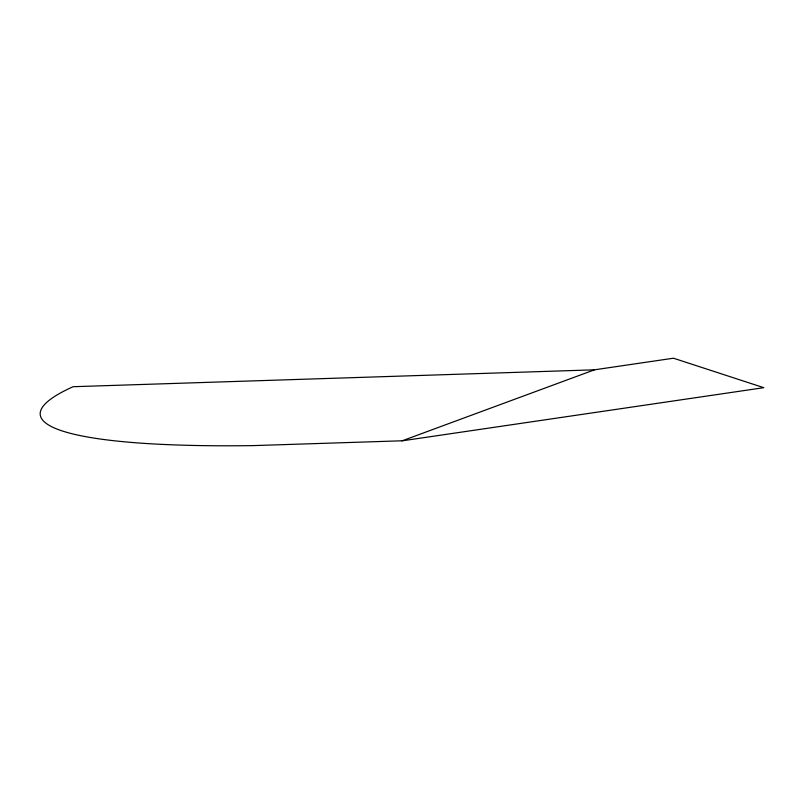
<?xml version="1.0" encoding="UTF-8"?>
<svg xmlns="http://www.w3.org/2000/svg" width="804" height="804" viewBox="0 0 804 804"><rect width="100%" height="100%" fill="white"/><g stroke="black" fill="none" stroke-linecap="round" stroke-linejoin="round"><path stroke-width="1.21" d="M594.437 369.82L402.03 440.853L763.8 387.679L673.471 358.212L594.437 369.82L73.104 386.714A470.34 63.828 -6 0 0 253.592 445.597L402.322 440.783"/></g></svg>
